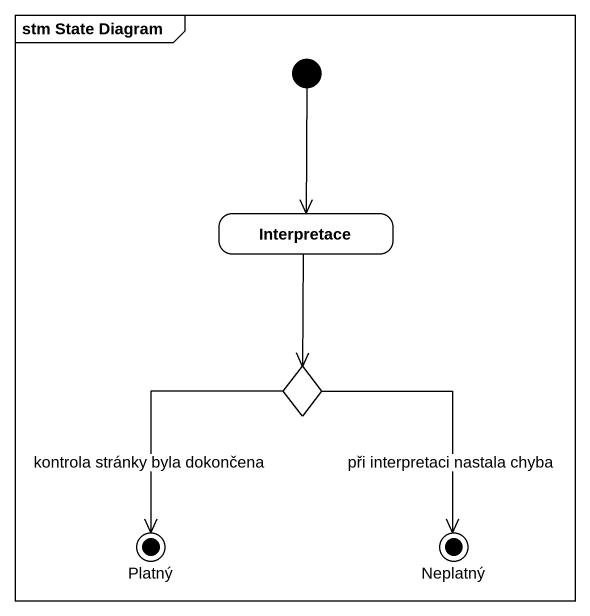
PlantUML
@startuml
mainframe stm State Diagram
hide empty description
state Interpretace
state choice1 <<choice>>
state Platný <<end>>
state Neplatný <<end>>
[*] --> Interpretace
Interpretace --> choice1
choice1 --> Platný : kontrola stránky byla dokončena
choice1 --> Neplatný : při interpretaci nastala chyba
@enduml
